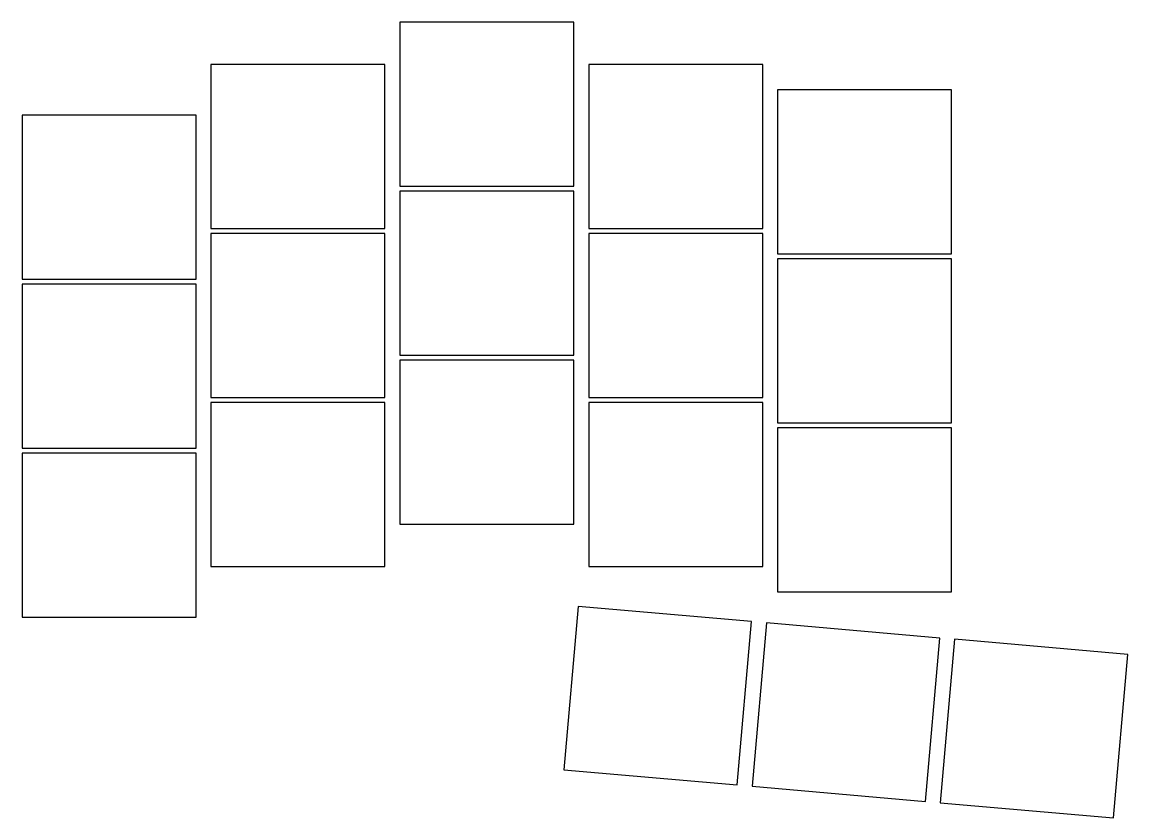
# Model space of a CAD drawing. Header units: millimetres. Extents: x -9 to 102, y -28 to 52.
import ezdxf

# ---------------------------------------------------------------- set-up
doc = ezdxf.new("R2010")
doc.units = ezdxf.units.MM

msp = doc.modelspace()

# ---------------------------------------------------------------- linework, layer by layer
for p, q in [((46.75, 51.6), (29.25, 51.6)), ((29.25, 51.6), (29.25, 35.1)), ((46.75, 35.1), (46.75, 51.6)), ((27.75, 47.35), (10.25, 47.35)), ((10.25, 47.35), (10.25, 30.85)), ((27.75, 30.85), (27.75, 47.35)), ((65.75, 47.35), (48.25, 47.35)), ((48.25, 47.35), (48.25, 30.85)), ((65.75, 30.85), (65.75, 47.35)), ((84.75, 44.8), (67.25, 44.8)), ((67.25, 44.8), (67.25, 28.3)), ((84.75, 28.3), (84.75, 44.8)), ((8.75, 42.25), (-8.75, 42.25)), ((-8.75, 42.25), (-8.75, 25.75)), ((8.75, 25.75), (8.75, 42.25)), ((29.25, 35.1), (46.75, 35.1)), ((46.75, 34.6), (29.25, 34.6)), ((29.25, 34.6), (29.25, 18.1)), ((46.75, 18.1), (46.75, 34.6)), ((10.25, 30.85), (27.75, 30.85)), ((27.75, 30.35), (10.25, 30.35)), ((10.25, 30.35), (10.25, 13.85)), ((27.75, 13.85), (27.75, 30.35)), ((48.25, 30.85), (65.75, 30.85)), ((65.75, 30.35), (48.25, 30.35)), ((48.25, 30.35), (48.25, 13.85)), ((65.75, 13.85), (65.75, 30.35)), ((67.25, 28.3), (84.75, 28.3)), ((84.75, 27.8), (67.25, 27.8)), ((67.25, 27.8), (67.25, 11.3)), ((84.75, 11.3), (84.75, 27.8)), ((-8.75, 25.75), (8.75, 25.75)), ((8.75, 25.25), (-8.75, 25.25)), ((-8.75, 25.25), (-8.75, 8.75)), ((8.75, 8.75), (8.75, 25.25)), ((29.25, 18.1), (46.75, 18.1)), ((46.75, 17.6), (29.25, 17.6)), ((29.25, 17.6), (29.25, 1.1)), ((46.75, 1.1), (46.75, 17.6)), ((10.25, 13.85), (27.75, 13.85)), ((27.75, 13.35), (10.25, 13.35)), ((10.25, 13.35), (10.25, -3.15)), ((27.75, -3.15), (27.75, 13.35)), ((48.25, 13.85), (65.75, 13.85)), ((65.75, 13.35), (48.25, 13.35)), ((48.25, 13.35), (48.25, -3.15)), ((65.75, -3.15), (65.75, 13.35)), ((67.25, 11.3), (84.75, 11.3)), ((84.75, 10.8), (67.25, 10.8)), ((67.25, 10.8), (67.25, -5.7)), ((84.75, -5.7), (84.75, 10.8)), ((-8.75, 8.75), (8.75, 8.75)), ((8.75, 8.25), (-8.75, 8.25)), ((-8.75, 8.25), (-8.75, -8.25)), ((8.75, -8.25), (8.75, 8.25)), ((29.25, 1.1), (46.75, 1.1)), ((10.25, -3.15), (27.75, -3.15)), ((48.25, -3.15), (65.75, -3.15)), ((67.25, -5.7), (84.75, -5.7)), ((47.2, -7.17), (45.76, -23.61)), ((64.64, -8.69), (47.2, -7.17)), ((-8.75, -8.25), (8.75, -8.25)), ((63.2, -25.13), (64.64, -8.69)), ((66.13, -8.82), (64.69, -25.26)), ((83.56, -10.35), (66.13, -8.82)), ((82.13, -26.79), (83.56, -10.35)), ((85.06, -10.48), (83.62, -26.92)), ((102.49, -12.01), (85.06, -10.48)), ((101.05, -28.44), (102.49, -12.01)), ((45.76, -23.61), (63.2, -25.13)), ((64.69, -25.26), (82.13, -26.79)), ((83.62, -26.92), (101.05, -28.44))]:
    msp.add_line(p, q)

doc.saveas('drawing.dxf')
